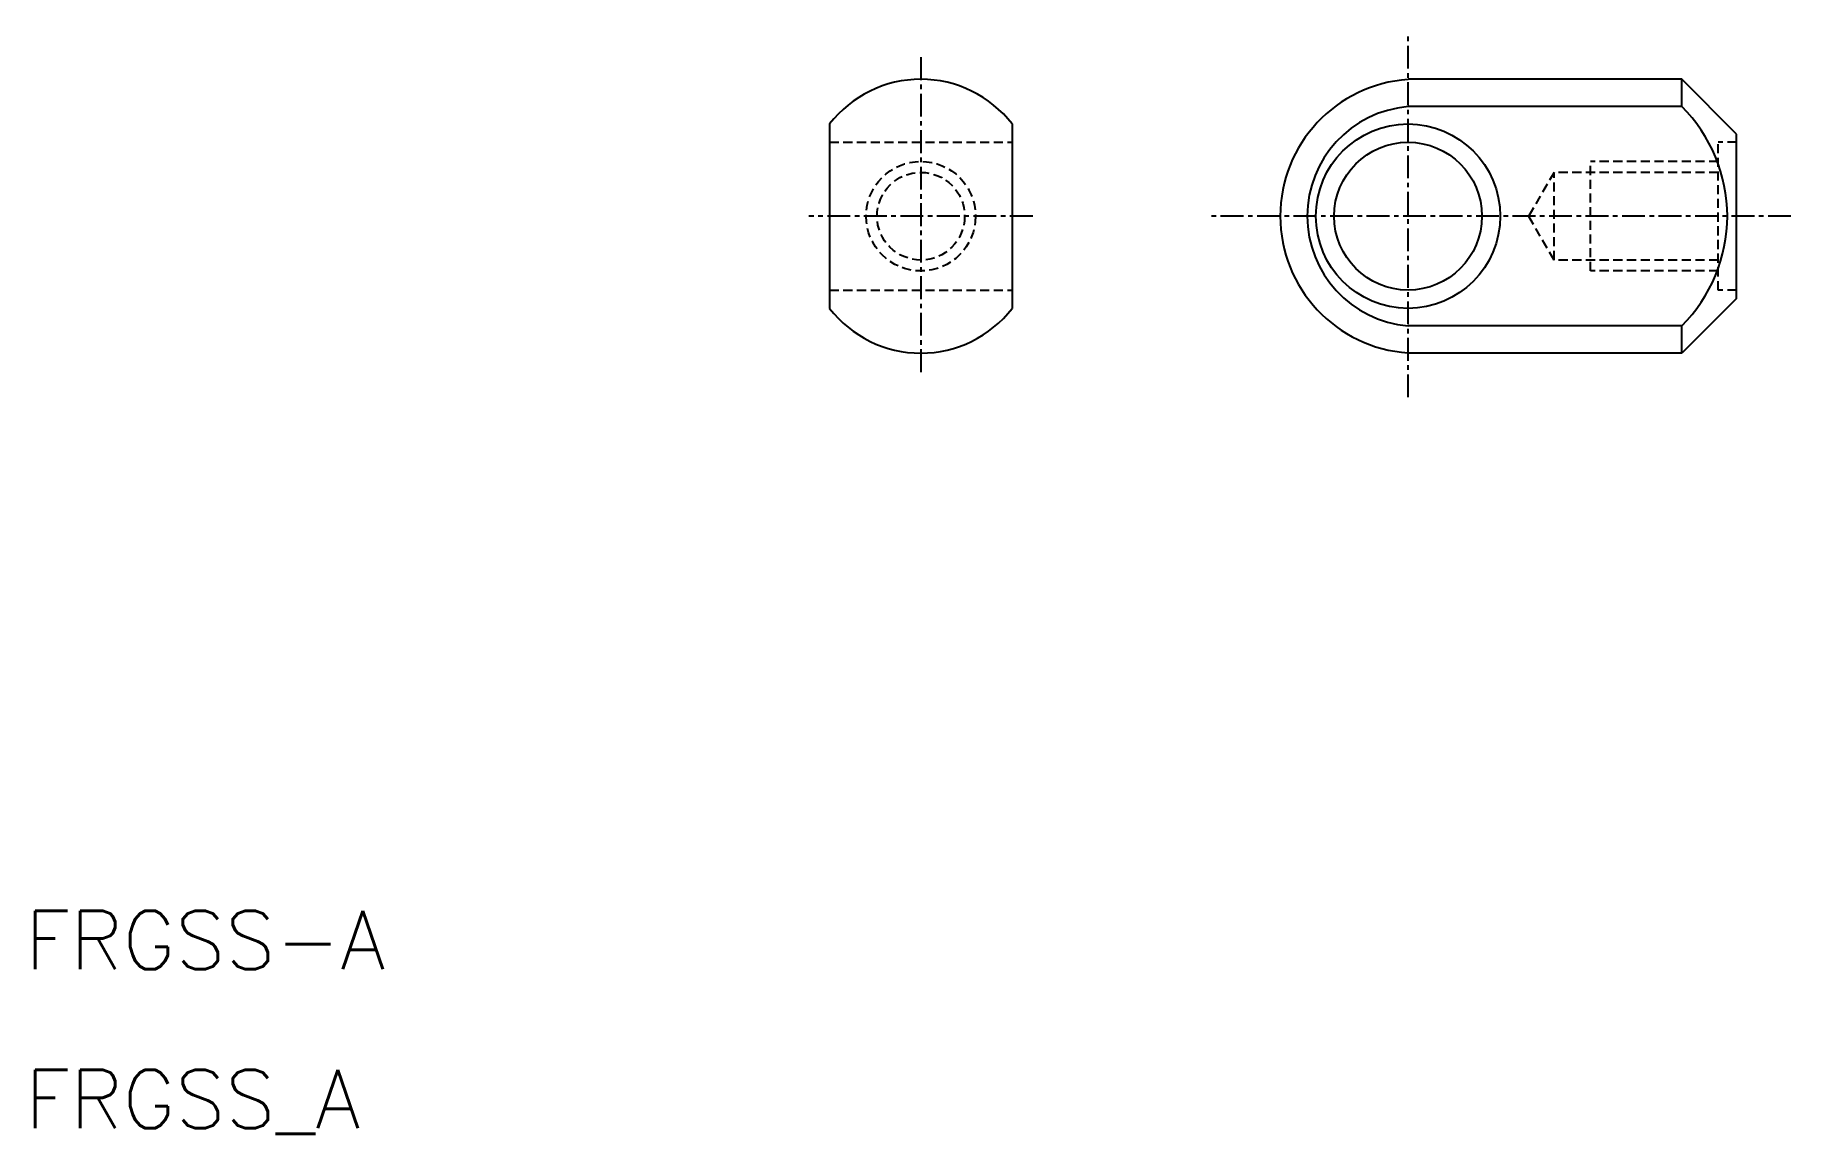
# Model space of a CAD drawing. Extents: x -13 to 83.3, y 118.5 to 178.7.
import ezdxf

# ---------------------------------------------------------------- set-up
doc = ezdxf.new("R2010")
doc.units = 0
doc.linetypes.add('CENTER', pattern=[2, 1.25, -0.25, 0.25, -0.25])
doc.linetypes.add('DASHED', pattern=[0.75, 0.5, -0.25])
doc.layers.get('0').update_dxf_attribs({"linetype": 'CONTINUOUS'})
doc.layers.add('CENTER', color=1, linetype='CENTER')
doc.styles.get("Standard").update_dxf_attribs({"font": 'txt.shx', "bigfont": 'bigfont.shx'})

msp = doc.modelspace()

# ---------------------------------------------------------------- linework, layer by layer
at = {"color": 7, "linetype": 'CONTINUOUS'}
for p, q in [((77.289, 176.268), (62.289, 176.268)), ((80.289, 173.268), (77.289, 176.268)), ((77.289, 174.768), (77.289, 176.268)), ((77.289, 174.768), (62.289, 174.768)), ((30.591, 173.818), (30.591, 163.718)), ((40.591, 173.818), (40.591, 163.718)), ((80.289, 164.268), (80.289, 173.268)), ((80.289, 164.268), (77.289, 161.268)), ((77.289, 162.768), (62.289, 162.768)), ((77.289, 161.268), (77.289, 162.768)), ((77.289, 161.268), (62.289, 161.268))]:
    msp.add_line(p, q, dxfattribs=at)
at = {"color": 3, "linetype": 'DASHED'}
for p, q in [((30.591, 172.818), (40.591, 172.818)), ((79.289, 164.718), (79.289, 172.818)), ((80.289, 172.818), (79.289, 172.818)), ((79.289, 171.768), (72.289, 171.768)), ((72.289, 165.768), (72.289, 171.768)), ((70.289, 171.168), (68.904, 168.768)), ((79.289, 171.168), (70.289, 171.168)), ((70.289, 166.368), (70.289, 171.168)), ((70.289, 166.368), (68.904, 168.768)), ((79.289, 166.368), (70.289, 166.368)), ((79.289, 165.768), (72.289, 165.768)), ((30.591, 164.718), (40.591, 164.718)), ((80.289, 164.718), (79.289, 164.718))]:
    msp.add_line(p, q, dxfattribs=at)
at = {"color": 7, "linetype": 'CONTINUOUS'}
for radius in [5.05, 4.05]:
    msp.add_circle((62.289, 168.768), radius, dxfattribs=at)
at = {"color": 3, "linetype": 'DASHED'}
for radius in [3, 2.4]:
    msp.add_circle((35.591, 168.768), radius, dxfattribs=at)
at = {"color": 7, "linetype": 'CONTINUOUS'}
for centre, radius, start, end in [((35.591, 169.941), 6.327, 37.79029, 142.20971), ((62.789, 168.768), 7.5, 93.82255, 266.17745), ((62.789, 168.768), 6.021, 94.76364, 265.23636), ((71.339, 168.768), 8.45, 314.76027, 45.23973), ((35.591, 167.595), 6.327, 217.79029, 322.20971)]:
    msp.add_arc(centre, radius, start, end, dxfattribs=at)
at = {"layer": 'CENTER', "color": 1, "linetype": 'CENTER'}
for p, q in [((62.289, 158.851), (62.289, 178.684)), ((62.289, 158.851), (62.289, 178.684)), ((35.591, 177.476), (35.591, 160.059)), ((41.722, 168.768), (29.46, 168.768)), ((83.271, 168.768), (51.308, 168.768))]:
    msp.add_line(p, q, dxfattribs=at)

# ---------------------------------------------------------------- texts
for s, p in [('FRGSS-A', (-13.499, 127.526)), ('FRGSS_A', (-13.499, 118.812))]:
    msp.add_text(s, height=3.2).set_placement(p)

doc.saveas('drawing.dxf')
